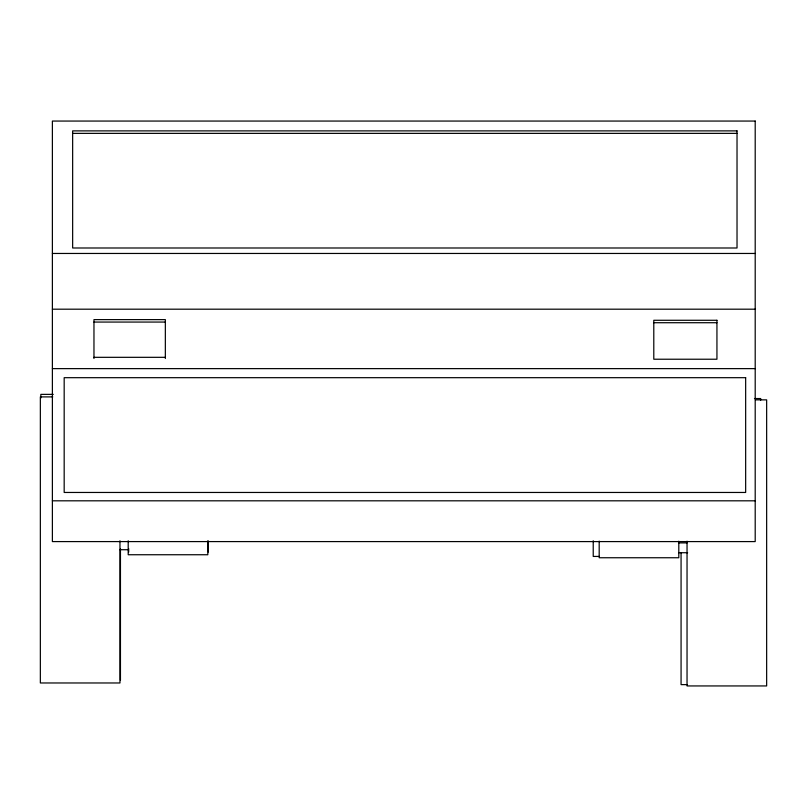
<?xml version="1.0" encoding="UTF-8"?>
<svg xmlns="http://www.w3.org/2000/svg" width="807" height="807" viewBox="0 0 807 807"><rect width="100%" height="100%" fill="white"/><g stroke="black" fill="none" stroke-linecap="round" stroke-linejoin="round"><path stroke-width="1.21" d="M72.65 133.367L737.023 133.367M52.384 253.459L755.201 253.459M52.384 309.192L755.201 309.192M93.965 322.064L165.344 322.064M653.791 322.719L716.939 322.719M93.965 357.319L165.344 357.319M52.384 368.628L755.201 368.628M53.282 394.371L40.834 394.371L40.834 398.033M52.788 396.893L40.35 396.893L40.35 682.974L119.961 682.974L119.961 540.781M754.464 398.547L760.688 398.547L760.688 400.161M755.453 399.858L766.65 399.858L766.65 685.94L687.039 685.94L687.039 541.204M52.384 500.814L755.201 500.814M678.798 542.899L687.039 542.899M119.961 549.718L128.202 549.718M678.798 552.724L687.625 552.724M599.44 556.437L593.226 556.437L593.226 540.751M687.292 684.629L681.068 684.629L681.068 552.714M678.798 541.204L678.798 557.748L599.187 557.748L599.187 541.093M208.307 541.104L208.307 552.089M207.813 540.781L207.813 554.742L128.202 554.742L128.202 540.781M165.344 358.5L165.344 319.622L93.965 319.622L93.965 358.5M128.686 548.649L128.686 552.089M120.455 548.952L120.455 680.15M755.201 121.06L52.384 121.06L52.384 541.588L755.201 541.588L755.201 121.06M737.023 130.885L72.65 130.885L72.65 247.991L737.023 247.991L737.023 130.885M716.939 320.278L653.791 320.278L653.791 359.226L716.939 359.226L716.939 320.278M745.658 377.686L64.177 377.686L64.177 492.462L745.658 492.462L745.658 377.686"/></g></svg>
